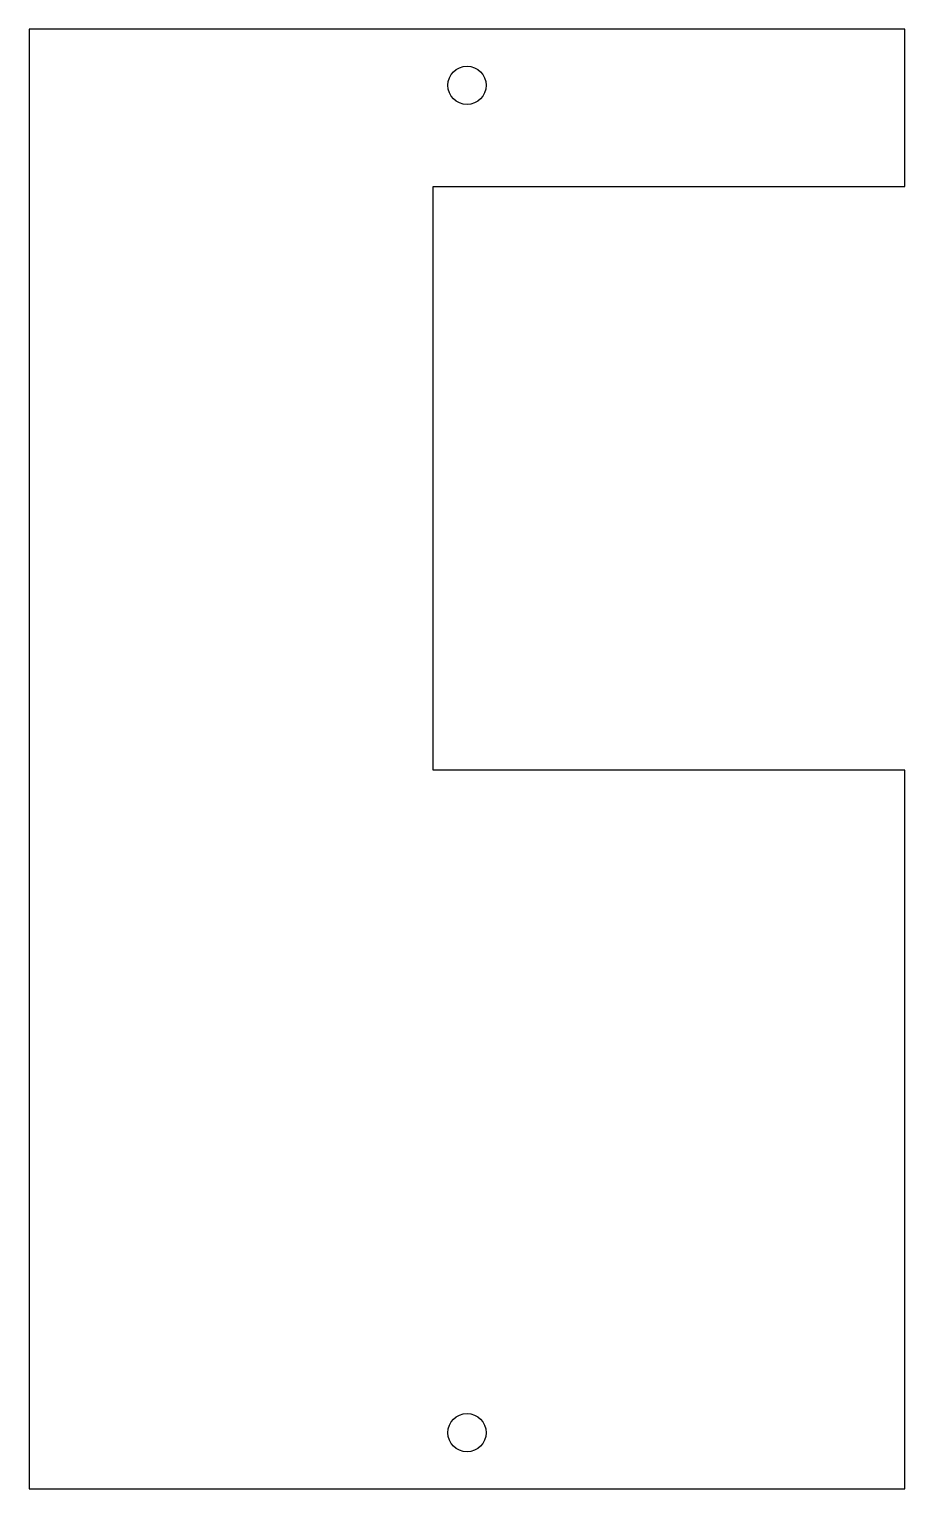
# Model space of a CAD drawing. Header units: millimetres. Extents: x -83 to -5, y -90 to 40.
import ezdxf

# ---------------------------------------------------------------- set-up
doc = ezdxf.new("R2010")
doc.units = ezdxf.units.MM
doc.layers.get('0').update_dxf_attribs({"linetype": 'CONTINUOUS'})

msp = doc.modelspace()

# ---------------------------------------------------------------- linework, layer by layer
msp.add_lwpolyline([(-5, -26), (-47, -26), (-47, 26), (-5, 26), (-5, 40), (-83, 40), (-83, -90), (-5, -90)], close=True)
for centre in [(-44, 35), (-44, -85)]:
    msp.add_circle(centre, 1.7)

doc.saveas('drawing.dxf')
